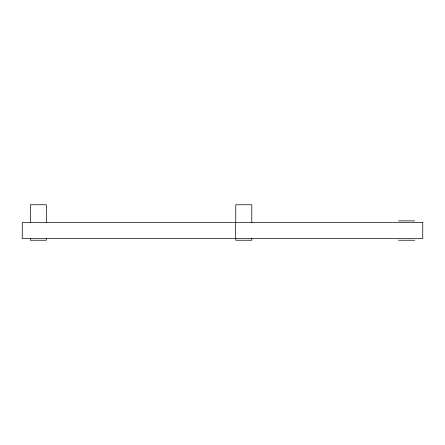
<?xml version="1.0" encoding="UTF-8"?>
<svg xmlns="http://www.w3.org/2000/svg" width="445" height="445" viewBox="0 0 445 445"><rect width="100%" height="100%" fill="white"/><g stroke="black" fill="none" stroke-linecap="round" stroke-linejoin="round"><path stroke-width="0.67" d="M398.553 220.887L414.684 220.887M398.553 240.244L414.684 240.244M251.798 222.5L251.798 204.756L235.75 204.756L235.75 222.5M251.798 238.197L251.798 240.244L235.75 240.244L235.75 238.197M235.505 222.5L235.505 238.631M46.408 222.5L46.408 204.756L30.355 204.756L30.355 222.5M46.408 238.197L46.408 240.244L30.355 240.244L30.355 238.197M422.75 222.5L22.25 222.5L22.25 238.631L422.75 238.631L422.75 222.5"/></g></svg>
